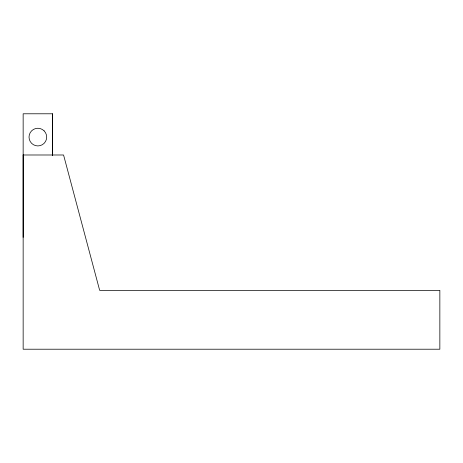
<?xml version="1.0" encoding="UTF-8"?>
<svg xmlns="http://www.w3.org/2000/svg" width="463" height="463" viewBox="0 0 463 463"><rect width="100%" height="100%" fill="white"/><g stroke="black" fill="none" stroke-linecap="round" stroke-linejoin="round"><path stroke-width="0.69" d="M52.579 113.788L52.579 155.516L52.579 113.788L23.15 113.788L23.15 237.386M23.15 154.989L23.15 349.212L439.85 349.212L439.85 290.353L99.661 290.353L63.564 154.989L23.15 154.989M44.107 130.855L42.278 129.449A8.826 8.826 0 0 0 31.623 143.339L33.452 144.74A8.826 8.826 0 0 0 44.107 130.855"/></g></svg>
